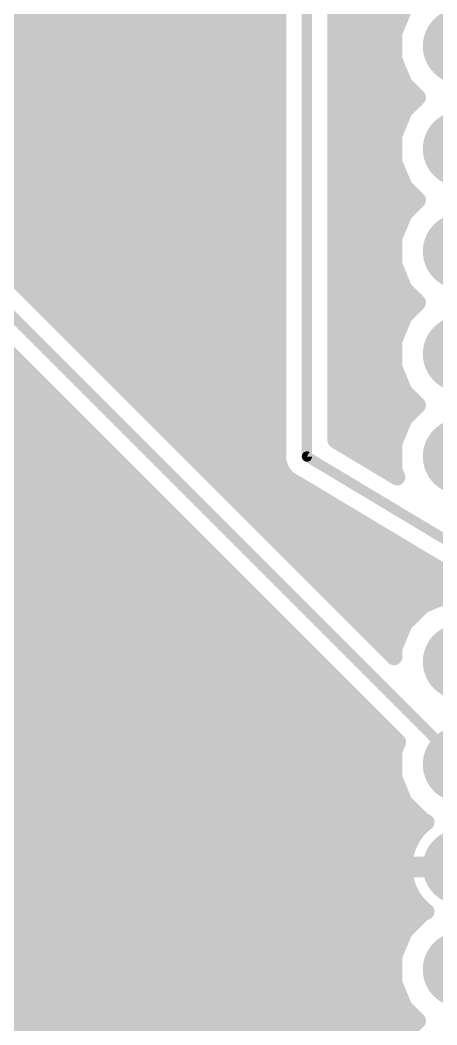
# Model space of a CAD drawing. Extents: x -0.2 to 78.9, y -2.7 to 86.6.
# Drawn here: x 51.32 to 61.64, y 27.84 to 52.72 of the extents above; entities that cross this region are included whole.
import ezdxf

# ---------------------------------------------------------------- set-up
doc = ezdxf.new("R2010")
doc.units = 0
doc.layers.add('16', color=174, linetype='CONTINUOUS')
doc.layers.add('17', color=94, linetype='CONTINUOUS')

# ---------------------------------------------------------------- blocks, each defined once
blk = doc.blocks.new('ROUNDP')
at = {"const_width": 0.5}
blk.add_lwpolyline([(0, -0.25, 1), (0, 0.25, 1), (0, -0.25)], format="xyb", dxfattribs=at)

msp = doc.modelspace()

# ---------------------------------------------------------------- linework, layer by layer
at = {"layer": '16'}
for points, const_width in [([(57.7088, 66.1814), (57.7088, 41.9627)], 0.4064), ([(58.42, 41.91), (58.42, 66.04)], 0.254), ([(59.1311, 42.3126), (59.1311, 65.7454)], 0.4064), ([(28.1836, 52.832), (57.7088, 52.832)], 0.4064), ([(59.1311, 52.832), (60.7586, 52.832)], 0.4064), ([(60.8303, 53.0052), (60.579, 52.3984)], 0.4064), ([(28.59, 52.4256), (57.7088, 52.4256)], 0.4064), ([(59.1311, 52.4256), (60.5903, 52.4256)], 0.4064), ([(60.579, 52.3984), (60.579, 51.7415)], 0.4064), ([(28.9964, 52.0192), (57.7088, 52.0192)], 0.4064), ([(59.1311, 52.0192), (60.579, 52.0192)], 0.4064), ([(29.4028, 51.6128), (57.7088, 51.6128)], 0.4064), ([(59.1311, 51.6128), (60.6322, 51.6128)], 0.4064), ([(60.579, 51.7415), (60.8303, 51.1347)], 0.4064), ([(29.8092, 51.2064), (57.7088, 51.2064)], 0.4064), ([(59.1311, 51.2064), (60.8006, 51.2064)], 0.4064), ([(60.8303, 51.1347), (61.1651, 50.7999)], 0.4064), ([(30.2156, 50.8), (57.7088, 50.8)], 0.4064), ([(59.1311, 50.8), (61.165, 50.8)], 0.4064), ([(61.1651, 50.7999), (60.8303, 50.4652)], 0.4064), ([(30.622, 50.3936), (57.7088, 50.3936)], 0.4064), ([(59.1311, 50.3936), (60.8007, 50.3936)], 0.4064), ([(60.8303, 50.4652), (60.579, 49.8584)], 0.4064), ([(60.579, 36.9465), (47.3928, 50.1328)], 0.4064), ([(47.5384, 49.9872), (57.7088, 49.9872)], 0.4064), ([(59.1311, 49.9872), (60.6324, 49.9872)], 0.4064), ([(60.579, 49.8584), (60.579, 49.2015)], 0.4064), ([(47.9448, 49.5808), (57.7088, 49.5808)], 0.4064), ([(59.1311, 49.5808), (60.579, 49.5808)], 0.4064), ([(46.99, 49.53), (62.23, 34.29)], 0.254), ([(48.3512, 49.1744), (57.7088, 49.1744)], 0.4064), ([(59.1311, 49.1744), (60.5902, 49.1744)], 0.4064), ([(60.579, 49.2015), (60.8303, 48.5947)], 0.4064), ([(46.6954, 48.8188), (60.6718, 34.8424)], 0.4064), ([(48.7576, 48.768), (57.7088, 48.768)], 0.4064), ([(59.1311, 48.768), (60.7585, 48.768)], 0.4064), ([(60.8303, 48.5947), (61.1651, 48.2599)], 0.4064), ([(49.164, 48.3616), (57.7088, 48.3616)], 0.4064), ([(59.1311, 48.3616), (61.0634, 48.3616)], 0.4064), ([(61.1651, 48.2599), (60.8303, 47.9252)], 0.4064), ([(49.5704, 47.9552), (57.7088, 47.9552)], 0.4064), ([(59.1311, 47.9552), (60.8604, 47.9552)], 0.4064), ([(60.8303, 47.9252), (60.579, 47.3184)], 0.4064), ([(49.9768, 47.5488), (57.7088, 47.5488)], 0.4064), ([(59.1311, 47.5488), (60.6745, 47.5488)], 0.4064), ([(60.579, 47.3184), (60.579, 46.6615)], 0.4064), ([(50.3832, 47.1424), (57.7088, 47.1424)], 0.4064), ([(59.1311, 47.1424), (60.579, 47.1424)], 0.4064), ([(50.7896, 46.736), (57.7088, 46.736)], 0.4064), ([(59.1311, 46.736), (60.579, 46.736)], 0.4064), ([(60.579, 46.6615), (60.8303, 46.0547)], 0.4064), ([(51.196, 46.3296), (57.7088, 46.3296)], 0.4064), ([(59.1311, 46.3296), (60.7164, 46.3296)], 0.4064), ([(51.6024, 45.9232), (57.7088, 45.9232)], 0.4064), ([(59.1311, 45.9232), (60.9618, 45.9232)], 0.4064), ([(60.8303, 46.0547), (61.1651, 45.7199)], 0.4064), ([(61.1651, 45.7199), (60.8303, 45.3852)], 0.4064), ([(52.0088, 45.5168), (57.7088, 45.5168)], 0.4064), ([(59.1311, 45.5168), (60.962, 45.5168)], 0.4064), ([(60.8303, 45.3852), (60.579, 44.7784)], 0.4064), ([(52.4152, 45.1104), (57.7088, 45.1104)], 0.4064), ([(59.1311, 45.1104), (60.7165, 45.1104)], 0.4064), ([(52.8216, 44.704), (57.7088, 44.704)], 0.4064), ([(59.1311, 44.704), (60.579, 44.704)], 0.4064), ([(60.579, 44.7784), (60.579, 44.1215)], 0.4064), ([(15.6209, 44.2976), (51.2166, 44.2976)], 0.4064), ([(53.228, 44.2976), (57.7088, 44.2976)], 0.4064), ([(59.1311, 44.2976), (60.579, 44.2976)], 0.4064), ([(60.579, 44.1215), (60.8303, 43.5147)], 0.4064), ([(15.5255, 43.8912), (51.623, 43.8912)], 0.4064), ([(53.6344, 43.8912), (57.7088, 43.8912)], 0.4064), ([(59.1311, 43.8912), (60.6743, 43.8912)], 0.4064), ([(15.3396, 43.4848), (52.0294, 43.4848)], 0.4064), ([(54.0408, 43.4848), (57.7088, 43.4848)], 0.4064), ([(59.1311, 43.4848), (60.8602, 43.4848)], 0.4064), ([(60.8303, 43.5147), (61.1651, 43.1799)], 0.4064), ([(61.1651, 43.1799), (60.8303, 42.8452)], 0.4064), ([(15.1364, 43.0784), (52.4358, 43.0784)], 0.4064), ([(54.4472, 43.0784), (57.7088, 43.0784)], 0.4064), ([(59.1311, 43.0784), (61.0636, 43.0784)], 0.4064), ([(60.8303, 42.8452), (60.579, 42.2384)], 0.4064), ([(15.4414, 42.672), (52.8422, 42.672)], 0.4064), ([(54.8536, 42.672), (57.7088, 42.672)], 0.4064), ([(59.1311, 42.672), (60.7586, 42.672)], 0.4064), ([(15.6097, 42.2656), (53.2486, 42.2656)], 0.4064), ([(55.26, 42.2656), (57.7088, 42.2656)], 0.4064), ([(60.6549, 41.3982), (59.1311, 42.3126)], 0.4064), ([(59.2095, 42.2656), (60.5903, 42.2656)], 0.4064), ([(60.579, 42.2384), (60.579, 41.5815)], 0.4064), ([(15.6209, 41.8592), (53.655, 41.8592)], 0.4064), ([(55.6664, 41.8592), (57.6995, 41.8592)], 0.4064), ([(57.7088, 41.9627), (57.6957, 41.8747)], 0.4064), ([(57.6957, 41.8747), (57.7088, 41.8223)], 0.4064), ([(59.8867, 41.8592), (60.579, 41.8592)], 0.4064), ([(57.7088, 41.8223), (57.7088, 41.7685)], 0.4064), ([(57.7088, 41.7685), (57.7427, 41.6868)], 0.4064), ([(57.7427, 41.6868), (57.7643, 41.6002)], 0.4064), ([(57.7643, 41.6002), (57.7966, 41.5567)], 0.4064), ([(64.77, 38.1), (58.42, 41.91)], 0.254), ([(15.5676, 41.4528), (54.0614, 41.4528)], 0.4064), ([(56.0728, 41.4528), (57.8714, 41.4528)], 0.4064), ([(57.7966, 41.5567), (57.8171, 41.5071)], 0.4064), ([(57.8171, 41.5071), (57.8798, 41.4445)], 0.4064), ([(57.8798, 41.4445), (57.9328, 41.3729)], 0.4064), ([(57.9328, 41.3729), (57.9791, 41.3452)], 0.4064), ([(57.9791, 41.3452), (58.0171, 41.3071)], 0.4064), ([(60.564, 41.4528), (60.6322, 41.4528)], 0.4064), ([(60.579, 41.5815), (60.6549, 41.3982)], 0.4064), ([(58.0171, 41.3071), (58.0991, 41.2732)], 0.4064), ([(58.0991, 41.2732), (64.0588, 37.6973)], 0.4064), ([(15.3992, 41.0464), (54.4678, 41.0464)], 0.4064), ([(56.4792, 41.0464), (58.477, 41.0464)], 0.4064), ([(15.0348, 40.64), (54.8742, 40.64)], 0.4064), ([(56.8856, 40.64), (59.1544, 40.64)], 0.4064), ([(47.3838, 40.2336), (55.2806, 40.2336)], 0.4064), ([(57.292, 40.2336), (59.8317, 40.2336)], 0.4064), ([(48.0459, 39.8272), (55.687, 39.8272)], 0.4064), ([(57.6984, 39.8272), (60.509, 39.8272)], 0.4064), ([(48.3237, 39.4208), (56.0934, 39.4208)], 0.4064), ([(58.1048, 39.4208), (61.1863, 39.4208)], 0.4064), ([(48.4559, 39.0144), (56.4998, 39.0144)], 0.4064), ([(58.5112, 39.0144), (61.8636, 39.0144)], 0.4064), ([(48.4559, 38.608), (56.9062, 38.608)], 0.4064), ([(58.9176, 38.608), (62.541, 38.608)], 0.4064), ([(61.9015, 38.4809), (61.2947, 38.2296)], 0.4064), ([(48.3247, 38.2016), (57.3126, 38.2016)], 0.4064), ([(59.324, 38.2016), (61.2667, 38.2016)], 0.4064), ([(61.2947, 38.2296), (60.8303, 37.7652)], 0.4064), ([(48.0484, 37.7952), (57.719, 37.7952)], 0.4064), ([(59.7304, 37.7952), (60.8603, 37.7952)], 0.4064), ([(60.8303, 37.7652), (60.579, 37.1584)], 0.4064), ([(47.3897, 37.3888), (58.1254, 37.3888)], 0.4064), ([(60.1368, 37.3888), (60.6745, 37.3888)], 0.4064), ([(60.579, 37.1584), (60.579, 36.9465)], 0.4064), ([(45.608, 36.9824), (58.5318, 36.9824)], 0.4064), ([(60.5432, 36.9824), (60.579, 36.9824)], 0.4064), ([(45.2016, 36.576), (58.9382, 36.576)], 0.4064), ([(44.7952, 36.1696), (59.3446, 36.1696)], 0.4064), ([(44.3888, 35.7632), (59.751, 35.7632)], 0.4064), ([(43.9824, 35.3568), (60.1574, 35.3568)], 0.4064), ([(43.576, 34.9504), (60.5638, 34.9504)], 0.4064), ([(60.6718, 34.8424), (60.579, 34.6184)], 0.4064), ([(43.1696, 34.544), (60.579, 34.544)], 0.4064), ([(60.579, 34.6184), (60.579, 33.9615)], 0.4064), ([(42.7632, 34.1376), (60.579, 34.1376)], 0.4064), ([(60.579, 33.9615), (60.8303, 33.3547)], 0.4064), ([(42.3568, 33.7312), (60.6743, 33.7312)], 0.4064), ([(47.6551, 33.3248), (60.8602, 33.3248)], 0.4064), ([(60.8303, 33.3547), (61.2947, 32.8903)], 0.4064), ([(48.0402, 32.9184), (61.2666, 32.9184)], 0.4064), ([(61.2947, 32.8903), (61.3765, 32.8565)], 0.4064), ([(61.1644, 32.66), (61.0352, 32.4821)], 0.4064), ([(61.3199, 32.8155), (61.1644, 32.66)], 0.4064), ([(61.3765, 32.8565), (61.3199, 32.8155)], 0.4064), ([(48.1851, 32.512), (61.057, 32.512)], 0.4064), ([(61.0352, 32.4821), (60.9353, 32.2862)], 0.4064), ([(60.9353, 32.2862), (60.8674, 32.0771)], 0.4064), ([(48.1846, 32.1056), (60.8767, 32.1056)], 0.4064), ([(60.8674, 32.0771), (60.833, 31.8599)], 0.4064), ([(48.0389, 31.6992), (62.1785, 31.6992)], 0.4064), ([(60.833, 31.8599), (60.833, 31.8008)], 0.4064), ([(60.833, 31.8008), (62.1785, 31.8008)], 0.4064), ([(62.1785, 31.699), (60.833, 31.699)], 0.4064), ([(60.833, 31.699), (60.833, 31.64)], 0.4064), ([(60.833, 31.64), (60.8674, 31.4228)], 0.4064), ([(60.8674, 31.4228), (60.9353, 31.2137)], 0.4064), ([(47.6519, 31.2928), (60.9096, 31.2928)], 0.4064), ([(60.9353, 31.2137), (61.0352, 31.0178)], 0.4064), ([(61.0352, 31.0178), (61.1644, 30.8399)], 0.4064), ([(29.9873, 30.8864), (61.1306, 30.8864)], 0.4064), ([(61.1644, 30.8399), (61.3199, 30.6844)], 0.4064), ([(61.3199, 30.6844), (61.3765, 30.6434)], 0.4064), ([(30.8001, 30.48), (61.1651, 30.48)], 0.4064), ([(61.2947, 30.6096), (60.8303, 30.1452)], 0.4064), ([(61.3765, 30.6434), (61.2947, 30.6096)], 0.4064), ([(31.6129, 30.0736), (60.8007, 30.0736)], 0.4064), ([(60.8303, 30.1452), (60.579, 29.5384)], 0.4064), ([(32.4257, 29.6672), (60.6324, 29.6672)], 0.4064), ([(60.579, 29.5384), (60.579, 28.8815)], 0.4064), ([(33.2385, 29.2608), (60.579, 29.2608)], 0.4064), ([(34.0513, 28.8544), (60.5902, 28.8544)], 0.4064), ([(60.579, 28.8815), (60.8303, 28.2747)], 0.4064), ([(34.8641, 28.448), (60.7585, 28.448)], 0.4064), ([(60.8303, 28.2747), (61.1651, 27.9399)], 0.4064), ([(35.6769, 28.0416), (61.0634, 28.0416)], 0.4064), ([(61.1651, 27.9399), (60.8303, 27.6052)], 0.4064), ([(36.4897, 27.6352), (60.8604, 27.6352)], 0.4064)]:
    msp.add_lwpolyline(points, dxfattribs=dict(at, const_width=const_width))
for points, const_width in [([(57.7088, 52.7304, 1), (57.7088, 52.9336)], 0.2032), ([(59.1311, 52.9336, 1), (59.1311, 52.7304)], 0.2032), ([(60.7586, 52.7304, 1), (60.7586, 52.9336)], 0.2032), ([(57.7088, 52.324, 1), (57.7088, 52.5272)], 0.2032), ([(59.1311, 52.5272, 1), (59.1311, 52.324)], 0.2032), ([(60.6806, 52.3984, 1), (60.4774, 52.3984)], 0.2032), ([(60.4851, 52.4373, 1), (60.6729, 52.3595)], 0.2032), ([(60.5903, 52.324, 1), (60.5903, 52.5272)], 0.2032), ([(57.7088, 51.9176, 1), (57.7088, 52.1208)], 0.2032), ([(59.1311, 52.1208, 1), (59.1311, 51.9176)], 0.2032), ([(60.579, 51.9176, 1), (60.579, 52.1208)], 0.2032), ([(57.7088, 51.5112, 1), (57.7088, 51.7144)], 0.2032), ([(59.1311, 51.7144, 1), (59.1311, 51.5112)], 0.2032), ([(60.6729, 51.7804, 1), (60.4851, 51.7026)], 0.2032), ([(60.4774, 51.7415, 1), (60.6806, 51.7415)], 0.2032), ([(60.6322, 51.5112, 1), (60.6322, 51.7144)], 0.2032), ([(57.7088, 51.1048, 1), (57.7088, 51.308)], 0.2032), ([(59.1311, 51.308, 1), (59.1311, 51.1048)], 0.2032), ([(60.9021, 51.2065, 1), (60.7585, 51.0629)], 0.2032), ([(60.7364, 51.0958, 1), (60.9242, 51.1736)], 0.2032), ([(60.8006, 51.1048, 1), (60.8006, 51.308)], 0.2032), ([(57.7088, 50.6984, 1), (57.7088, 50.9016)], 0.2032), ([(59.1311, 50.9016, 1), (59.1311, 50.6984)], 0.2032), ([(61.2369, 50.728, 1), (61.0933, 50.8718)], 0.2032), ([(61.165, 50.6984, 1), (61.165, 50.9016)], 0.2032), ([(61.0933, 50.7281, 1), (61.2369, 50.8717)], 0.2032), ([(57.7088, 50.292, 1), (57.7088, 50.4952)], 0.2032), ([(59.1311, 50.4952, 1), (59.1311, 50.292)], 0.2032), ([(60.7585, 50.5371, 1), (60.9021, 50.3933)], 0.2032), ([(60.9242, 50.4263, 1), (60.7364, 50.5041)], 0.2032), ([(60.8007, 50.292, 1), (60.8007, 50.4952)], 0.2032), ([(57.7088, 49.8856, 1), (57.7088, 50.0888)], 0.2032), ([(59.1311, 50.0888, 1), (59.1311, 49.8856)], 0.2032), ([(60.6806, 49.8584, 1), (60.4774, 49.8584)], 0.2032), ([(60.6324, 49.8856, 1), (60.6324, 50.0888)], 0.2032), ([(57.7088, 49.4792, 1), (57.7088, 49.6824)], 0.2032), ([(59.1311, 49.6824, 1), (59.1311, 49.4792)], 0.2032), ([(60.4851, 49.8973, 1), (60.6729, 49.8195)], 0.2032), ([(60.579, 49.4792, 1), (60.579, 49.6824)], 0.2032), ([(57.7088, 49.0728, 1), (57.7088, 49.276)], 0.2032), ([(59.1311, 49.276, 1), (59.1311, 49.0728)], 0.2032), ([(60.6729, 49.2404, 1), (60.4851, 49.1626)], 0.2032), ([(60.4774, 49.2015, 1), (60.6806, 49.2015)], 0.2032), ([(60.5902, 49.0728, 1), (60.5902, 49.276)], 0.2032), ([(57.7088, 48.6664, 1), (57.7088, 48.8696)], 0.2032), ([(59.1311, 48.8696, 1), (59.1311, 48.6664)], 0.2032), ([(60.9021, 48.6665, 1), (60.7585, 48.5229)], 0.2032), ([(60.7585, 48.6664, 1), (60.7585, 48.8696)], 0.2032), ([(57.7088, 48.26, 1), (57.7088, 48.4632)], 0.2032), ([(59.1311, 48.4632, 1), (59.1311, 48.26)], 0.2032), ([(60.7364, 48.5558, 1), (60.9242, 48.6336)], 0.2032), ([(61.0634, 48.26, 1), (61.0634, 48.4632)], 0.2032), ([(61.2369, 48.188, 1), (61.0933, 48.3318)], 0.2032), ([(61.0933, 48.1881, 1), (61.2369, 48.3317)], 0.2032), ([(57.7088, 47.8536, 1), (57.7088, 48.0568)], 0.2032), ([(59.1311, 48.0568, 1), (59.1311, 47.8536)], 0.2032), ([(60.7585, 47.9971, 1), (60.9021, 47.8533)], 0.2032), ([(60.9242, 47.8863, 1), (60.7364, 47.9641)], 0.2032), ([(60.8604, 47.8536, 1), (60.8604, 48.0568)], 0.2032), ([(57.7088, 47.4472, 1), (57.7088, 47.6504)], 0.2032), ([(59.1311, 47.6504, 1), (59.1311, 47.4472)], 0.2032), ([(60.6806, 47.3184, 1), (60.4774, 47.3184)], 0.2032), ([(60.6745, 47.4472, 1), (60.6745, 47.6504)], 0.2032), ([(57.7088, 47.0408, 1), (57.7088, 47.244)], 0.2032), ([(59.1311, 47.244, 1), (59.1311, 47.0408)], 0.2032), ([(60.4851, 47.3573, 1), (60.6729, 47.2795)], 0.2032), ([(60.579, 47.0408, 1), (60.579, 47.244)], 0.2032), ([(57.7088, 46.6344, 1), (57.7088, 46.8376)], 0.2032), ([(59.1311, 46.8376, 1), (59.1311, 46.6344)], 0.2032), ([(60.6729, 46.7004, 1), (60.4851, 46.6226)], 0.2032), ([(60.579, 46.6344, 1), (60.579, 46.8376)], 0.2032), ([(57.7088, 46.228, 1), (57.7088, 46.4312)], 0.2032), ([(59.1311, 46.4312, 1), (59.1311, 46.228)], 0.2032), ([(60.4774, 46.6615, 1), (60.6806, 46.6615)], 0.2032), ([(60.7164, 46.228, 1), (60.7164, 46.4312)], 0.2032), ([(51.6024, 46.0248, 1), (51.6024, 45.8216)], 0.2032), ([(57.7088, 45.8216, 1), (57.7088, 46.0248)], 0.2032), ([(59.1311, 46.0248, 1), (59.1311, 45.8216)], 0.2032), ([(60.9021, 46.1265, 1), (60.7585, 45.9829)], 0.2032), ([(60.7364, 46.0158, 1), (60.9242, 46.0936)], 0.2032), ([(60.9618, 45.8216, 1), (60.9618, 46.0248)], 0.2032), ([(61.2369, 45.648, 1), (61.0933, 45.7918)], 0.2032), ([(61.0933, 45.6481, 1), (61.2369, 45.7917)], 0.2032), ([(52.0088, 45.6184, 1), (52.0088, 45.4152)], 0.2032), ([(57.7088, 45.4152, 1), (57.7088, 45.6184)], 0.2032), ([(59.1311, 45.6184, 1), (59.1311, 45.4152)], 0.2032), ([(60.7585, 45.4571, 1), (60.9021, 45.3133)], 0.2032), ([(60.9242, 45.3463, 1), (60.7364, 45.4241)], 0.2032), ([(60.962, 45.4152, 1), (60.962, 45.6184)], 0.2032), ([(52.4152, 45.212, 1), (52.4152, 45.0088)], 0.2032), ([(57.7088, 45.0088, 1), (57.7088, 45.212)], 0.2032), ([(59.1311, 45.212, 1), (59.1311, 45.0088)], 0.2032), ([(60.7165, 45.0088, 1), (60.7165, 45.212)], 0.2032), ([(52.8216, 44.8056, 1), (52.8216, 44.6024)], 0.2032), ([(57.7088, 44.6024, 1), (57.7088, 44.8056)], 0.2032), ([(59.1311, 44.8056, 1), (59.1311, 44.6024)], 0.2032), ([(60.6806, 44.7784, 1), (60.4774, 44.7784)], 0.2032), ([(60.4851, 44.8173, 1), (60.6729, 44.7395)], 0.2032), ([(60.579, 44.6024, 1), (60.579, 44.8056)], 0.2032), ([(51.2166, 44.196, 1), (51.2166, 44.3992)], 0.2032), ([(53.228, 44.3992, 1), (53.228, 44.196)], 0.2032), ([(57.7088, 44.196, 1), (57.7088, 44.3992)], 0.2032), ([(59.1311, 44.3992, 1), (59.1311, 44.196)], 0.2032), ([(60.6729, 44.1604, 1), (60.4851, 44.0826)], 0.2032), ([(60.579, 44.196, 1), (60.579, 44.3992)], 0.2032), ([(51.623, 43.7896, 1), (51.623, 43.9928)], 0.2032), ([(53.6344, 43.9928, 1), (53.6344, 43.7896)], 0.2032), ([(57.7088, 43.7896, 1), (57.7088, 43.9928)], 0.2032), ([(59.1311, 43.9928, 1), (59.1311, 43.7896)], 0.2032), ([(60.4774, 44.1215, 1), (60.6806, 44.1215)], 0.2032), ([(60.6743, 43.7896, 1), (60.6743, 43.9928)], 0.2032), ([(52.0294, 43.3832, 1), (52.0294, 43.5864)], 0.2032), ([(54.0408, 43.5864, 1), (54.0408, 43.3832)], 0.2032), ([(57.7088, 43.3832, 1), (57.7088, 43.5864)], 0.2032), ([(59.1311, 43.5864, 1), (59.1311, 43.3832)], 0.2032), ([(60.9021, 43.5865, 1), (60.7585, 43.4429)], 0.2032), ([(60.7364, 43.4758, 1), (60.9242, 43.5536)], 0.2032), ([(60.8602, 43.3832, 1), (60.8602, 43.5864)], 0.2032), ([(61.2369, 43.108, 1), (61.0933, 43.2518)], 0.2032), ([(61.0933, 43.1081, 1), (61.2369, 43.2517)], 0.2032), ([(52.4358, 42.9768, 1), (52.4358, 43.18)], 0.2032), ([(54.4472, 43.18, 1), (54.4472, 42.9768)], 0.2032), ([(57.7088, 42.9768, 1), (57.7088, 43.18)], 0.2032), ([(59.1311, 43.18, 1), (59.1311, 42.9768)], 0.2032), ([(60.9242, 42.8063, 1), (60.7364, 42.8841)], 0.2032), ([(61.0636, 42.9768, 1), (61.0636, 43.18)], 0.2032), ([(52.8422, 42.5704, 1), (52.8422, 42.7736)], 0.2032), ([(54.8536, 42.7736, 1), (54.8536, 42.5704)], 0.2032), ([(57.7088, 42.5704, 1), (57.7088, 42.7736)], 0.2032), ([(59.1311, 42.7736, 1), (59.1311, 42.5704)], 0.2032), ([(60.7585, 42.9171, 1), (60.9021, 42.7733)], 0.2032), ([(60.7586, 42.5704, 1), (60.7586, 42.7736)], 0.2032), ([(53.2486, 42.164, 1), (53.2486, 42.3672)], 0.2032), ([(55.26, 42.3672, 1), (55.26, 42.164)], 0.2032), ([(57.7088, 42.164, 1), (57.7088, 42.3672)], 0.2032), ([(59.1834, 42.3997, 1), (59.0788, 42.2255)], 0.2032), ([(59.0295, 42.3126, 1), (59.2327, 42.3126)], 0.2032), ([(59.2095, 42.3672, 1), (59.2095, 42.164)], 0.2032), ([(60.6806, 42.2384, 1), (60.4774, 42.2384)], 0.2032), ([(60.4851, 42.2773, 1), (60.6729, 42.1995)], 0.2032), ([(60.5903, 42.164, 1), (60.5903, 42.3672)], 0.2032), ([(53.655, 41.7576, 1), (53.655, 41.9608)], 0.2032), ([(55.6664, 41.9608, 1), (55.6664, 41.7576)], 0.2032), ([(57.7943, 41.8993, 1), (57.5971, 41.8501)], 0.2032), ([(57.6072, 41.9627, 1), (57.8104, 41.9627)], 0.2032), ([(57.8093, 41.9477, 1), (57.6083, 41.9777)], 0.2032), ([(57.6995, 41.7576, 1), (57.6995, 41.9608)], 0.2032), ([(59.8867, 41.9608, 1), (59.8867, 41.7576)], 0.2032), ([(60.579, 41.7576, 1), (60.579, 41.9608)], 0.2032), ([(57.5952, 41.8897, 1), (57.7962, 41.8597)], 0.2032), ([(57.8104, 41.8223, 1), (57.6072, 41.8223)], 0.2032), ([(57.6072, 41.7685, 1), (57.8104, 41.7685)], 0.2032), ([(57.8026, 41.8074, 1), (57.615, 41.7296)], 0.2032), ([(57.6102, 41.7977, 1), (57.8074, 41.8469)], 0.2032), ([(57.8413, 41.7114, 1), (57.6441, 41.6622)], 0.2032), ([(57.6489, 41.6479, 1), (57.8365, 41.7257)], 0.2032), ([(57.8459, 41.6608, 1), (57.6827, 41.5396)], 0.2032), ([(58.4527, 41.9645, 1), (58.3873, 41.8555)], 0.127), ([(58.3565, 41.91, 1), (58.4835, 41.91)], 0.127), ([(54.0614, 41.3512, 1), (54.0614, 41.5544)], 0.2032), ([(56.0728, 41.5544, 1), (56.0728, 41.3512)], 0.2032), ([(57.6657, 41.5756, 1), (57.8629, 41.6248)], 0.2032), ([(57.8905, 41.5955, 1), (57.7027, 41.5179)], 0.2032), ([(57.715, 41.4961, 1), (57.8782, 41.6173)], 0.2032), ([(57.8889, 41.579, 1), (57.7453, 41.4352)], 0.2032), ([(57.7232, 41.4683, 1), (57.911, 41.5459)], 0.2032), ([(57.9615, 41.5049, 1), (57.7981, 41.3841)], 0.2032), ([(57.808, 41.3726, 1), (57.9516, 41.5164)], 0.2032), ([(57.985, 41.4601, 1), (57.8806, 41.2857)], 0.2032), ([(57.8714, 41.3512, 1), (57.8714, 41.5544)], 0.2032), ([(58.051, 41.4169, 1), (57.9072, 41.2735)], 0.2032), ([(60.564, 41.5544, 1), (60.564, 41.3512)], 0.2032), ([(60.6729, 41.6204, 1), (60.4851, 41.5426)], 0.2032), ([(60.4774, 41.5815, 1), (60.6806, 41.5815)], 0.2032), ([(60.6026, 41.3111, 1), (60.7072, 41.4853)], 0.2032), ([(60.6322, 41.3512, 1), (60.6322, 41.5544)], 0.2032), ([(57.8511, 41.3125, 1), (58.0145, 41.4333)], 0.2032), ([(58.0559, 41.401, 1), (57.9783, 41.2132)], 0.2032), ([(57.9269, 41.258, 1), (58.0313, 41.4324)], 0.2032), ([(57.9452, 41.2354, 1), (58.089, 41.3788)], 0.2032), ([(58.1514, 41.3603, 1), (58.0468, 41.1861)], 0.2032), ([(58.0603, 41.1793, 1), (58.1379, 41.3671)], 0.2032), ([(60.561, 41.3593, 1), (60.7488, 41.4371)], 0.2032), ([(54.4678, 40.9448, 1), (54.4678, 41.148)], 0.2032), ([(56.4792, 41.148, 1), (56.4792, 40.9448)], 0.2032), ([(58.477, 40.9448, 1), (58.477, 41.148)], 0.2032), ([(54.8742, 40.5384, 1), (54.8742, 40.7416)], 0.2032), ([(56.8856, 40.7416, 1), (56.8856, 40.5384)], 0.2032), ([(59.1544, 40.5384, 1), (59.1544, 40.7416)], 0.2032), ([(55.2806, 40.132, 1), (55.2806, 40.3352)], 0.2032), ([(57.292, 40.3352, 1), (57.292, 40.132)], 0.2032), ([(59.8317, 40.132, 1), (59.8317, 40.3352)], 0.2032), ([(55.687, 39.7256, 1), (55.687, 39.9288)], 0.2032), ([(57.6984, 39.9288, 1), (57.6984, 39.7256)], 0.2032), ([(60.509, 39.7256, 1), (60.509, 39.9288)], 0.2032), ([(56.0934, 39.3192, 1), (56.0934, 39.5224)], 0.2032), ([(58.1048, 39.5224, 1), (58.1048, 39.3192)], 0.2032), ([(61.1863, 39.3192, 1), (61.1863, 39.5224)], 0.2032), ([(56.4998, 38.9128, 1), (56.4998, 39.116)], 0.2032), ([(58.5112, 39.116, 1), (58.5112, 38.9128)], 0.2032), ([(56.9062, 38.5064, 1), (56.9062, 38.7096)], 0.2032), ([(58.9176, 38.7096, 1), (58.9176, 38.5064)], 0.2032), ([(57.3126, 38.1, 1), (57.3126, 38.3032)], 0.2032), ([(59.324, 38.3032, 1), (59.324, 38.1)], 0.2032), ([(61.2558, 38.3235, 1), (61.3336, 38.1357)], 0.2032), ([(61.3665, 38.1578, 1), (61.2229, 38.3014)], 0.2032), ([(61.2667, 38.1, 1), (61.2667, 38.3032)], 0.2032), ([(57.719, 37.6936, 1), (57.719, 37.8968)], 0.2032), ([(59.7304, 37.8968, 1), (59.7304, 37.6936)], 0.2032), ([(60.7585, 37.837, 1), (60.9021, 37.6934)], 0.2032), ([(60.9242, 37.7263, 1), (60.7364, 37.8041)], 0.2032), ([(60.8603, 37.6936, 1), (60.8603, 37.8968)], 0.2032), ([(58.1254, 37.2872, 1), (58.1254, 37.4904)], 0.2032), ([(60.1368, 37.4904, 1), (60.1368, 37.2872)], 0.2032), ([(60.6745, 37.2872, 1), (60.6745, 37.4904)], 0.2032), ([(60.6806, 37.1584, 1), (60.4774, 37.1584)], 0.2032), ([(58.5318, 36.8808, 1), (58.5318, 37.084)], 0.2032), ([(60.5432, 37.084, 1), (60.5432, 36.8808)], 0.2032), ([(60.4851, 37.1973, 1), (60.6729, 37.1195)], 0.2032), ([(60.5072, 36.8747, 1), (60.6508, 37.0183)], 0.2032), ([(60.579, 36.8808, 1), (60.579, 37.084)], 0.2032), ([(60.4774, 36.9465, 1), (60.6806, 36.9465)], 0.2032), ([(58.9382, 36.4744, 1), (58.9382, 36.6776)], 0.2032), ([(59.3446, 36.068, 1), (59.3446, 36.2712)], 0.2032), ([(59.751, 35.6616, 1), (59.751, 35.8648)], 0.2032), ([(60.1574, 35.2552, 1), (60.1574, 35.4584)], 0.2032), ([(60.5638, 34.8488, 1), (60.5638, 35.052)], 0.2032), ([(60.7657, 34.8035, 1), (60.5779, 34.8813)], 0.2032), ([(60.6, 34.7706, 1), (60.7436, 34.9142)], 0.2032), ([(60.6806, 34.6184, 1), (60.4774, 34.6184)], 0.2032), ([(60.4851, 34.6573, 1), (60.6729, 34.5795)], 0.2032), ([(60.579, 34.4424, 1), (60.579, 34.6456)], 0.2032), ([(60.579, 34.036, 1), (60.579, 34.2392)], 0.2032), ([(60.6729, 34.0004, 1), (60.4851, 33.9226)], 0.2032), ([(60.4774, 33.9615, 1), (60.6806, 33.9615)], 0.2032), ([(60.6743, 33.6296, 1), (60.6743, 33.8328)], 0.2032), ([(60.9021, 33.4265, 1), (60.7585, 33.2829)], 0.2032), ([(60.7364, 33.3158, 1), (60.9242, 33.3936)], 0.2032), ([(60.8602, 33.2232, 1), (60.8602, 33.4264)], 0.2032), ([(61.3335, 32.9842, 1), (61.2559, 32.7964)], 0.2032), ([(61.2666, 32.8168, 1), (61.2666, 33.02)], 0.2032), ([(61.2466, 32.6003, 1), (61.0822, 32.7197)], 0.2032), ([(61.2603, 32.8978, 1), (61.3795, 32.7332)], 0.2032), ([(61.2229, 32.8185, 1), (61.3665, 32.9621)], 0.2032), ([(61.3917, 32.7437, 1), (61.2481, 32.8873)], 0.2032), ([(61.4361, 32.7742, 1), (61.3169, 32.9388)], 0.2032), ([(61.3377, 32.7626, 1), (61.4153, 32.9504)], 0.2032), ([(60.953, 32.5418, 1), (61.1174, 32.4224)], 0.2032), ([(61.1257, 32.4359, 1), (60.9447, 32.5283)], 0.2032), ([(61.057, 32.4104, 1), (61.057, 32.6136)], 0.2032), ([(61.0926, 32.7318, 1), (61.2362, 32.5882)], 0.2032), ([(60.8448, 32.3324, 1), (61.0258, 32.24)], 0.2032), ([(61.0319, 32.2548, 1), (60.8387, 32.3176)], 0.2032), ([(60.7708, 32.1085, 1), (60.964, 32.0457)], 0.2032), ([(60.9677, 32.0612, 1), (60.7671, 32.093)], 0.2032), ([(60.8767, 32.004, 1), (60.8767, 32.2072)], 0.2032), ([(60.9346, 31.8599, 1), (60.7314, 31.8599)], 0.2032), ([(60.833, 31.9024, 1), (60.833, 31.6992)], 0.2032), ([(60.7327, 31.8758, 1), (60.9333, 31.844)], 0.2032), ([(60.7314, 31.8008, 1), (60.9346, 31.8008)], 0.2032), ([(60.833, 31.8006, 1), (60.833, 31.5974)], 0.2032), ([(60.9346, 31.699, 1), (60.7314, 31.699)], 0.2032), ([(60.9333, 31.6559, 1), (60.7327, 31.6241)], 0.2032), ([(60.7314, 31.64, 1), (60.9346, 31.64)], 0.2032), ([(60.964, 31.4542, 1), (60.7708, 31.3914)], 0.2032), ([(60.7671, 31.4069, 1), (60.9677, 31.4387)], 0.2032), ([(61.0258, 31.2599, 1), (60.8448, 31.1675)], 0.2032), ([(60.8387, 31.1823, 1), (61.0319, 31.2451)], 0.2032), ([(60.9096, 31.1912, 1), (60.9096, 31.3944)], 0.2032), ([(61.1174, 31.0775, 1), (60.953, 30.9581)], 0.2032), ([(60.9447, 30.9716, 1), (61.1257, 31.064)], 0.2032), ([(61.2362, 30.9117, 1), (61.0926, 30.7681)], 0.2032), ([(61.0822, 30.7802, 1), (61.2466, 30.8996)], 0.2032), ([(61.1306, 30.7848, 1), (61.1306, 30.988)], 0.2032), ([(61.3795, 30.7667, 1), (61.2603, 30.6021)], 0.2032), ([(61.2481, 30.6126, 1), (61.3917, 30.7562)], 0.2032), ([(61.1651, 30.3784, 1), (61.1651, 30.5816)], 0.2032), ([(61.2559, 30.7035, 1), (61.3335, 30.5157)], 0.2032), ([(61.3665, 30.5378, 1), (61.2229, 30.6814)], 0.2032), ([(61.3169, 30.5611, 1), (61.4361, 30.7257)], 0.2032), ([(61.4153, 30.5495, 1), (61.3377, 30.7373)], 0.2032), ([(60.7585, 30.217, 1), (60.9021, 30.0734)], 0.2032), ([(60.9242, 30.1063, 1), (60.7364, 30.1841)], 0.2032), ([(60.8007, 29.972, 1), (60.8007, 30.1752)], 0.2032), ([(60.6324, 29.5656, 1), (60.6324, 29.7688)], 0.2032), ([(60.6806, 29.5384, 1), (60.4774, 29.5384)], 0.2032), ([(60.4851, 29.5773, 1), (60.6729, 29.4995)], 0.2032), ([(60.579, 29.1592, 1), (60.579, 29.3624)], 0.2032), ([(60.6729, 28.9204, 1), (60.4851, 28.8426)], 0.2032), ([(60.4774, 28.8815, 1), (60.6806, 28.8815)], 0.2032), ([(60.5902, 28.7528, 1), (60.5902, 28.956)], 0.2032), ([(60.7585, 28.3464, 1), (60.7585, 28.5496)], 0.2032), ([(60.9021, 28.3465, 1), (60.7585, 28.2029)], 0.2032), ([(60.7364, 28.2358, 1), (60.9242, 28.3136)], 0.2032), ([(61.0634, 27.94, 1), (61.0634, 28.1432)], 0.2032), ([(61.2369, 27.868, 1), (61.0933, 28.0118)], 0.2032), ([(61.0933, 27.8681, 1), (61.2369, 28.0117)], 0.2032)]:
    msp.add_lwpolyline(points, format="xyb", dxfattribs=dict(at, const_width=const_width))

# ---------------------------------------------------------------- block references
at = {"layer": '17', "xscale": 1.8796, "yscale": 1.8796, "rotation": 90}
for p in [(62.23, 52.07), (62.23, 49.53), (62.23, 46.99), (62.23, 44.45), (62.23, 41.91), (62.23, 36.83), (62.23, 34.29), (62.23, 31.75), (62.23, 29.21)]:
    msp.add_blockref('ROUNDP', p, dxfattribs=at)

doc.saveas('drawing.dxf')
